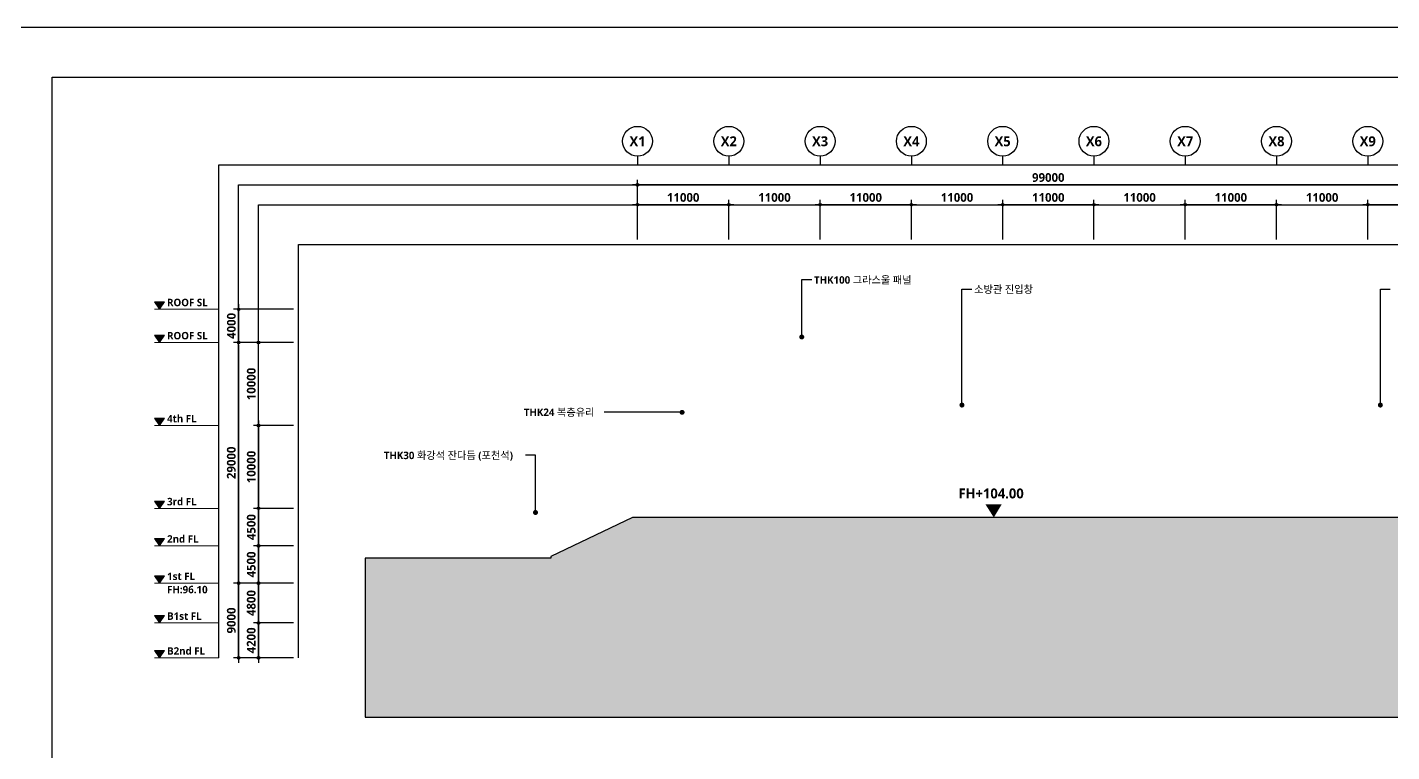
# Model space of a CAD drawing. Header units: millimetres. Extents: x 0 to 190005487, y 0 to 455456909.
# Drawn here: x 255000 to 419428, y 90895 to 178200 of the extents above; entities that cross this region are included whole.
import ezdxf
from ezdxf.enums import TextEntityAlignment as Align

# ---------------------------------------------------------------- set-up
doc = ezdxf.new("R2010")
doc.units = ezdxf.units.MM
doc.header["$LTSCALE"] = 600
doc.header["$MEASUREMENT"] = 0
doc.header["$PDSIZE"] = -10
doc.layers.get('0').update_dxf_attribs({"linetype": 'CONTINUOUS'})
doc.layers.get('Defpoints').update_dxf_attribs({"color": 153, "linetype": 'CONTINUOUS'})
for name, color, linetype in [('A-ANNO-TEXT1', 7, 'CONTINUOUS'), ('A-SECT-SOIL-PAT1', 253, 'CONTINUOUS'), ('A-ST-AXIS-BUB', 7, 'CONTINUOUS'), ('A-ST-AXIS-DIM', 7, 'CONTINUOUS')]:
    doc.layers.add(name, color=color, linetype=linetype)
doc.layers.add('A-MARK', color=7, linetype='CONTINUOUS', lineweight=15)
doc.layers.add('Defpoint', color=161, linetype='CONTINUOUS', plot=False)
doc.styles.add('SH_대대리576', font='NanumGothicBold.ttf')
doc.dimstyles.new('SHP 600', dxfattribs={"dimscale": 300, "dimtxt": 3.5, "dimasz": 1, "dimexe": 2, "dimexo": 2, "dimgap": 1, "dimtad": 1, "dimdec": 0, "dimzin": 0, "dimdsep": 46, "dimtxsty": 'SH_대대리576', "dimblk": 'DIMDOT', "dimcen": 0.09, "dimclrt": 3, "dimadec": 0, "dimazin": 1, "dimtfac": 1, "dimtdec": 0, "dimtix": 1, "dimtmove": 2, "dimatfit": 0, "dimldrblk": 'DIMDOT', "dimfxl": 1, "dimtfillclr": 3, "dimtolj": 1, "dimtzin": 0, "dimarcsym": 0})

# ---------------------------------------------------------------- blocks, each defined once
blk = doc.blocks.new('Level - GL_Architecture-538196-단면도-1')
at = {"layer": 'A-MARK'}
blk.add_hatch(color=256, dxfattribs=at).paths.add_polyline_path([(-50332, 900), (-49732, 0), (-49132, 900)], flags=0)
for p, q in [((-50332, 900), (-49132, 900)), ((-49732, 0), (-50332, 900)), ((-49132, 900), (-49732, 0)), ((-42506, 0), (-50332, 0))]:
    blk.add_line(p, q, dxfattribs=at)
blk = doc.blocks.new('DIMDOT')
at = {"color": 0}
blk.add_line((-2, 0), (2, 0), dxfattribs=at)
for radius in [0.5, 0.25]:
    blk.add_circle((0, 0), radius, dxfattribs=at)
blk = doc.blocks.new('*D3981')
at = {"layer": 'A-ST-AXIS-DIM', "color": 0, "lineweight": -2}
for p, q in [((328544, 152612), (328544, 157412)), ((339244, 156812), (328844, 156812)), ((339544, 152612), (339544, 157412))]:
    blk.add_line(p, q, dxfattribs=at)
at = {"layer": 'Defpoints', "color": 0}
for p in [(328544, 156812), (328544, 152012), (339544, 152012)]:
    blk.add_point(p, dxfattribs=at)
at = {"layer": 'A-ST-AXIS-DIM', "color": 0, "linetype": 'ByBlock', "lineweight": -2, "xscale": 300, "yscale": 300, "zscale": 300, "rotation": 180}
blk.add_blockref('DIMDOT', (328544, 156812), dxfattribs=at)
at = {"layer": 'A-ST-AXIS-DIM', "color": 0, "linetype": 'ByBlock', "lineweight": -2, "xscale": 300, "yscale": 300, "zscale": 300}
blk.add_blockref('DIMDOT', (339544, 156812), dxfattribs=at)
at = {"layer": 'A-ST-AXIS-DIM', "color": 3, "insert": (334044, 157688), "char_height": 1050, "attachment_point": 5, "style": 'SH_대대리576'}
blk.add_mtext('\\A1;11000', dxfattribs=at)
blk = doc.blocks.new('*D3982')
at = {"layer": 'A-ST-AXIS-DIM', "color": 0, "lineweight": -2}
for p, q in [((328544, 152612), (328544, 159812)), ((427544, 152612), (427544, 159812)), ((427244, 159212), (328844, 159212))]:
    blk.add_line(p, q, dxfattribs=at)
at = {"layer": 'Defpoints', "color": 0}
for p in [(328544, 159212), (328544, 152012), (427544, 152012)]:
    blk.add_point(p, dxfattribs=at)
at = {"layer": 'A-ST-AXIS-DIM', "color": 0, "linetype": 'ByBlock', "lineweight": -2, "xscale": 300, "yscale": 300, "zscale": 300, "rotation": 180}
blk.add_blockref('DIMDOT', (328544, 159212), dxfattribs=at)
at = {"layer": 'A-ST-AXIS-DIM', "color": 0, "linetype": 'ByBlock', "lineweight": -2, "xscale": 300, "yscale": 300, "zscale": 300}
blk.add_blockref('DIMDOT', (427544, 159212), dxfattribs=at)
at = {"layer": 'A-ST-AXIS-DIM', "color": 3, "insert": (378044, 160092), "char_height": 1050, "attachment_point": 5, "style": 'SH_대대리576'}
blk.add_mtext('\\A1;99000', dxfattribs=at)
blk = doc.blocks.new('*D3983')
at = {"layer": 'A-ST-AXIS-DIM', "color": 0, "lineweight": -2}
for p, q in [((339544, 152612), (339544, 157412)), ((339844, 156812), (350244, 156812)), ((350544, 152612), (350544, 157412))]:
    blk.add_line(p, q, dxfattribs=at)
at = {"layer": 'Defpoints', "color": 0}
for p in [(350544, 156812), (339544, 152012), (350544, 152012)]:
    blk.add_point(p, dxfattribs=at)
at = {"layer": 'A-ST-AXIS-DIM', "color": 0, "linetype": 'ByBlock', "lineweight": -2, "xscale": 300, "yscale": 300, "zscale": 300, "rotation": 180}
blk.add_blockref('DIMDOT', (339544, 156812), dxfattribs=at)
at = {"layer": 'A-ST-AXIS-DIM', "color": 0, "linetype": 'ByBlock', "lineweight": -2, "xscale": 300, "yscale": 300, "zscale": 300}
blk.add_blockref('DIMDOT', (350544, 156812), dxfattribs=at)
at = {"layer": 'A-ST-AXIS-DIM', "color": 3, "insert": (345044, 157688), "char_height": 1050, "attachment_point": 5, "style": 'SH_대대리576'}
blk.add_mtext('\\A1;11000', dxfattribs=at)
blk = doc.blocks.new('*D3984')
at = {"layer": 'A-ST-AXIS-DIM', "color": 0, "lineweight": -2}
for p, q in [((350544, 152612), (350544, 157412)), ((361244, 156812), (350844, 156812)), ((361544, 152612), (361544, 157412))]:
    blk.add_line(p, q, dxfattribs=at)
at = {"layer": 'Defpoints', "color": 0}
for p in [(350544, 156812), (350544, 152012), (361544, 152012)]:
    blk.add_point(p, dxfattribs=at)
at = {"layer": 'A-ST-AXIS-DIM', "color": 0, "linetype": 'ByBlock', "lineweight": -2, "xscale": 300, "yscale": 300, "zscale": 300, "rotation": 180}
blk.add_blockref('DIMDOT', (350544, 156812), dxfattribs=at)
at = {"layer": 'A-ST-AXIS-DIM', "color": 0, "linetype": 'ByBlock', "lineweight": -2, "xscale": 300, "yscale": 300, "zscale": 300}
blk.add_blockref('DIMDOT', (361544, 156812), dxfattribs=at)
at = {"layer": 'A-ST-AXIS-DIM', "color": 3, "insert": (356044, 157688), "char_height": 1050, "attachment_point": 5, "style": 'SH_대대리576'}
blk.add_mtext('\\A1;11000', dxfattribs=at)
blk = doc.blocks.new('*D3985')
at = {"layer": 'A-ST-AXIS-DIM', "color": 0, "lineweight": -2}
for p, q in [((361544, 152612), (361544, 157412)), ((361844, 156812), (372244, 156812)), ((372544, 152612), (372544, 157412))]:
    blk.add_line(p, q, dxfattribs=at)
at = {"layer": 'Defpoints', "color": 0}
for p in [(372544, 156812), (361544, 152012), (372544, 152012)]:
    blk.add_point(p, dxfattribs=at)
at = {"layer": 'A-ST-AXIS-DIM', "color": 0, "linetype": 'ByBlock', "lineweight": -2, "xscale": 300, "yscale": 300, "zscale": 300, "rotation": 180}
blk.add_blockref('DIMDOT', (361544, 156812), dxfattribs=at)
at = {"layer": 'A-ST-AXIS-DIM', "color": 0, "linetype": 'ByBlock', "lineweight": -2, "xscale": 300, "yscale": 300, "zscale": 300}
blk.add_blockref('DIMDOT', (372544, 156812), dxfattribs=at)
at = {"layer": 'A-ST-AXIS-DIM', "color": 3, "insert": (367044, 157688), "char_height": 1050, "attachment_point": 5, "style": 'SH_대대리576'}
blk.add_mtext('\\A1;11000', dxfattribs=at)
blk = doc.blocks.new('*D3986')
at = {"layer": 'A-ST-AXIS-DIM', "color": 0, "lineweight": -2}
for p, q in [((372544, 152612), (372544, 157412)), ((383244, 156812), (372844, 156812)), ((383544, 152612), (383544, 157412))]:
    blk.add_line(p, q, dxfattribs=at)
at = {"layer": 'Defpoints', "color": 0}
for p in [(372544, 156812), (372544, 152012), (383544, 152012)]:
    blk.add_point(p, dxfattribs=at)
at = {"layer": 'A-ST-AXIS-DIM', "color": 0, "linetype": 'ByBlock', "lineweight": -2, "xscale": 300, "yscale": 300, "zscale": 300, "rotation": 180}
blk.add_blockref('DIMDOT', (372544, 156812), dxfattribs=at)
at = {"layer": 'A-ST-AXIS-DIM', "color": 0, "linetype": 'ByBlock', "lineweight": -2, "xscale": 300, "yscale": 300, "zscale": 300}
blk.add_blockref('DIMDOT', (383544, 156812), dxfattribs=at)
at = {"layer": 'A-ST-AXIS-DIM', "color": 3, "insert": (378044, 157688), "char_height": 1050, "attachment_point": 5, "style": 'SH_대대리576'}
blk.add_mtext('\\A1;11000', dxfattribs=at)
blk = doc.blocks.new('*D3987')
at = {"layer": 'A-ST-AXIS-DIM', "color": 0, "lineweight": -2}
for p, q in [((383544, 152612), (383544, 157412)), ((383844, 156812), (394244, 156812)), ((394544, 152612), (394544, 157412))]:
    blk.add_line(p, q, dxfattribs=at)
at = {"layer": 'Defpoints', "color": 0}
for p in [(394544, 156812), (383544, 152012), (394544, 152012)]:
    blk.add_point(p, dxfattribs=at)
at = {"layer": 'A-ST-AXIS-DIM', "color": 0, "linetype": 'ByBlock', "lineweight": -2, "xscale": 300, "yscale": 300, "zscale": 300, "rotation": 180}
blk.add_blockref('DIMDOT', (383544, 156812), dxfattribs=at)
at = {"layer": 'A-ST-AXIS-DIM', "color": 0, "linetype": 'ByBlock', "lineweight": -2, "xscale": 300, "yscale": 300, "zscale": 300}
blk.add_blockref('DIMDOT', (394544, 156812), dxfattribs=at)
at = {"layer": 'A-ST-AXIS-DIM', "color": 3, "insert": (389044, 157688), "char_height": 1050, "attachment_point": 5, "style": 'SH_대대리576'}
blk.add_mtext('\\A1;11000', dxfattribs=at)
blk = doc.blocks.new('*D3988')
at = {"layer": 'A-ST-AXIS-DIM', "color": 0, "lineweight": -2}
for p, q in [((394544, 152612), (394544, 157412)), ((405244, 156812), (394844, 156812)), ((405544, 152612), (405544, 157412))]:
    blk.add_line(p, q, dxfattribs=at)
at = {"layer": 'Defpoints', "color": 0}
for p in [(394544, 156812), (394544, 152012), (405544, 152012)]:
    blk.add_point(p, dxfattribs=at)
at = {"layer": 'A-ST-AXIS-DIM', "color": 0, "linetype": 'ByBlock', "lineweight": -2, "xscale": 300, "yscale": 300, "zscale": 300, "rotation": 180}
blk.add_blockref('DIMDOT', (394544, 156812), dxfattribs=at)
at = {"layer": 'A-ST-AXIS-DIM', "color": 0, "linetype": 'ByBlock', "lineweight": -2, "xscale": 300, "yscale": 300, "zscale": 300}
blk.add_blockref('DIMDOT', (405544, 156812), dxfattribs=at)
at = {"layer": 'A-ST-AXIS-DIM', "color": 3, "insert": (400044, 157688), "char_height": 1050, "attachment_point": 5, "style": 'SH_대대리576'}
blk.add_mtext('\\A1;11000', dxfattribs=at)
blk = doc.blocks.new('*D3989')
at = {"layer": 'A-ST-AXIS-DIM', "color": 0, "lineweight": -2}
for p, q in [((405544, 152612), (405544, 157412)), ((405844, 156812), (416244, 156812)), ((416544, 152612), (416544, 157412))]:
    blk.add_line(p, q, dxfattribs=at)
at = {"layer": 'Defpoints', "color": 0}
for p in [(416544, 156812), (405544, 152012), (416544, 152012)]:
    blk.add_point(p, dxfattribs=at)
at = {"layer": 'A-ST-AXIS-DIM', "color": 0, "linetype": 'ByBlock', "lineweight": -2, "xscale": 300, "yscale": 300, "zscale": 300, "rotation": 180}
blk.add_blockref('DIMDOT', (405544, 156812), dxfattribs=at)
at = {"layer": 'A-ST-AXIS-DIM', "color": 0, "linetype": 'ByBlock', "lineweight": -2, "xscale": 300, "yscale": 300, "zscale": 300}
blk.add_blockref('DIMDOT', (416544, 156812), dxfattribs=at)
at = {"layer": 'A-ST-AXIS-DIM', "color": 3, "insert": (411044, 157688), "char_height": 1050, "attachment_point": 5, "style": 'SH_대대리576'}
blk.add_mtext('\\A1;11000', dxfattribs=at)
blk = doc.blocks.new('*D3990')
at = {"layer": 'A-ST-AXIS-DIM', "color": 0, "lineweight": -2}
for p, q in [((416544, 152612), (416544, 157412)), ((427244, 156812), (416844, 156812)), ((427544, 152612), (427544, 157412))]:
    blk.add_line(p, q, dxfattribs=at)
at = {"layer": 'Defpoints', "color": 0}
for p in [(416544, 156812), (416544, 152012), (427544, 152012)]:
    blk.add_point(p, dxfattribs=at)
at = {"layer": 'A-ST-AXIS-DIM', "color": 0, "linetype": 'ByBlock', "lineweight": -2, "xscale": 300, "yscale": 300, "zscale": 300, "rotation": 180}
blk.add_blockref('DIMDOT', (416544, 156812), dxfattribs=at)
at = {"layer": 'A-ST-AXIS-DIM', "color": 0, "linetype": 'ByBlock', "lineweight": -2, "xscale": 300, "yscale": 300, "zscale": 300}
blk.add_blockref('DIMDOT', (427544, 156812), dxfattribs=at)
at = {"layer": 'A-ST-AXIS-DIM', "color": 3, "insert": (422044, 157688), "char_height": 1050, "attachment_point": 5, "style": 'SH_대대리576'}
blk.add_mtext('\\A1;11000', dxfattribs=at)
blk = doc.blocks.new('A-ST-AXIS-BUB-1')
at = {"layer": 'A-ST-AXIS-BUB'}
blk.add_line((0, 350), (0, 0), dxfattribs=at)
blk.add_circle((0, 950), 600, dxfattribs=at)
blk = doc.blocks.new('*D4048')
at = {"layer": 'A-ST-AXIS-DIM', "color": 0, "lineweight": -2}
for p, q in [((287069, 106412), (282269, 106412)), ((282869, 106112), (282869, 102512)), ((287069, 102212), (282269, 102212))]:
    blk.add_line(p, q, dxfattribs=at)
at = {"layer": 'Defpoints', "color": 0}
for p in [(287669, 106412), (282869, 102212), (287669, 102212)]:
    blk.add_point(p, dxfattribs=at)
at = {"layer": 'A-ST-AXIS-DIM', "color": 0, "linetype": 'ByBlock', "lineweight": -2, "xscale": 300, "yscale": 300, "zscale": 300}
for p, rotation in [((282869, 106412), 90), ((282869, 102212), 270)]:
    blk.add_blockref('DIMDOT', p, dxfattribs=dict(at, rotation=rotation))
at = {"layer": 'A-ST-AXIS-DIM', "color": 3, "insert": (281991, 104312), "char_height": 1050, "attachment_point": 5, "rotation": 90, "style": 'SH_대대리576'}
blk.add_mtext('\\A1;4200', dxfattribs=at)
blk = doc.blocks.new('*D4049')
at = {"layer": 'A-ST-AXIS-DIM', "color": 0, "lineweight": -2}
for p, q in [((287069, 111212), (282269, 111212)), ((282869, 110912), (282869, 106712)), ((287069, 106412), (282269, 106412))]:
    blk.add_line(p, q, dxfattribs=at)
at = {"layer": 'Defpoints', "color": 0}
for p in [(287669, 111212), (282869, 106412), (287669, 106412)]:
    blk.add_point(p, dxfattribs=at)
at = {"layer": 'A-ST-AXIS-DIM', "color": 0, "linetype": 'ByBlock', "lineweight": -2, "xscale": 300, "yscale": 300, "zscale": 300}
for p, rotation in [((282869, 111212), 90), ((282869, 106412), 270)]:
    blk.add_blockref('DIMDOT', p, dxfattribs=dict(at, rotation=rotation))
at = {"layer": 'A-ST-AXIS-DIM', "color": 3, "insert": (281989, 108812), "char_height": 1050, "attachment_point": 5, "rotation": 90, "style": 'SH_대대리576'}
blk.add_mtext('\\A1;4800', dxfattribs=at)
blk = doc.blocks.new('*D4050')
at = {"layer": 'A-ST-AXIS-DIM', "color": 0, "lineweight": -2}
for p, q in [((287069, 115712), (282269, 115712)), ((282869, 115412), (282869, 111512)), ((287069, 111212), (282269, 111212))]:
    blk.add_line(p, q, dxfattribs=at)
at = {"layer": 'Defpoints', "color": 0}
for p in [(287669, 115712), (282869, 111212), (287669, 111212)]:
    blk.add_point(p, dxfattribs=at)
at = {"layer": 'A-ST-AXIS-DIM', "color": 0, "linetype": 'ByBlock', "lineweight": -2, "xscale": 300, "yscale": 300, "zscale": 300}
for p, rotation in [((282869, 115712), 90), ((282869, 111212), 270)]:
    blk.add_blockref('DIMDOT', p, dxfattribs=dict(at, rotation=rotation))
at = {"layer": 'A-ST-AXIS-DIM', "color": 3, "insert": (281991, 113462), "char_height": 1050, "attachment_point": 5, "rotation": 90, "style": 'SH_대대리576'}
blk.add_mtext('\\A1;4500', dxfattribs=at)
blk = doc.blocks.new('*D4051')
at = {"layer": 'A-ST-AXIS-DIM', "color": 0, "lineweight": -2}
for p, q in [((287069, 120212), (282269, 120212)), ((282869, 119912), (282869, 116012)), ((287069, 115712), (282269, 115712))]:
    blk.add_line(p, q, dxfattribs=at)
at = {"layer": 'Defpoints', "color": 0}
for p in [(287669, 120212), (282869, 115712), (287669, 115712)]:
    blk.add_point(p, dxfattribs=at)
at = {"layer": 'A-ST-AXIS-DIM', "color": 0, "linetype": 'ByBlock', "lineweight": -2, "xscale": 300, "yscale": 300, "zscale": 300}
for p, rotation in [((282869, 120212), 90), ((282869, 115712), 270)]:
    blk.add_blockref('DIMDOT', p, dxfattribs=dict(at, rotation=rotation))
at = {"layer": 'A-ST-AXIS-DIM', "color": 3, "insert": (281991, 117962), "char_height": 1050, "attachment_point": 5, "rotation": 90, "style": 'SH_대대리576'}
blk.add_mtext('\\A1;4500', dxfattribs=at)
blk = doc.blocks.new('*D4052')
at = {"layer": 'A-ST-AXIS-DIM', "color": 0, "lineweight": -2}
for p, q in [((287069, 130212), (282269, 130212)), ((282869, 129912), (282869, 120512)), ((287069, 120212), (282269, 120212))]:
    blk.add_line(p, q, dxfattribs=at)
at = {"layer": 'Defpoints', "color": 0}
for p in [(287669, 130212), (282869, 120212), (287669, 120212)]:
    blk.add_point(p, dxfattribs=at)
at = {"layer": 'A-ST-AXIS-DIM', "color": 0, "linetype": 'ByBlock', "lineweight": -2, "xscale": 300, "yscale": 300, "zscale": 300}
for p, rotation in [((282869, 130212), 90), ((282869, 120212), 270)]:
    blk.add_blockref('DIMDOT', p, dxfattribs=dict(at, rotation=rotation))
at = {"layer": 'A-ST-AXIS-DIM', "color": 3, "insert": (281993, 125212), "char_height": 1050, "attachment_point": 5, "rotation": 90, "style": 'SH_대대리576'}
blk.add_mtext('\\A1;10000', dxfattribs=at)
blk = doc.blocks.new('*D4053')
at = {"layer": 'A-ST-AXIS-DIM', "color": 0, "lineweight": -2}
for p, q in [((287069, 140212), (282269, 140212)), ((282869, 130512), (282869, 139912)), ((287069, 130212), (282269, 130212))]:
    blk.add_line(p, q, dxfattribs=at)
at = {"layer": 'Defpoints', "color": 0}
for p in [(282869, 140212), (287669, 140212), (287669, 130212)]:
    blk.add_point(p, dxfattribs=at)
at = {"layer": 'A-ST-AXIS-DIM', "color": 0, "linetype": 'ByBlock', "lineweight": -2, "xscale": 300, "yscale": 300, "zscale": 300}
for p, rotation in [((282869, 140212), 90), ((282869, 130212), 270)]:
    blk.add_blockref('DIMDOT', p, dxfattribs=dict(at, rotation=rotation))
at = {"layer": 'A-ST-AXIS-DIM', "color": 3, "insert": (281993, 135212), "char_height": 1050, "attachment_point": 5, "rotation": 90, "style": 'SH_대대리576'}
blk.add_mtext('\\A1;10000', dxfattribs=at)
blk = doc.blocks.new('*D4054')
at = {"layer": 'A-ST-AXIS-DIM', "color": 0, "lineweight": -2}
for p, q in [((280469, 144512), (280469, 144812)), ((287069, 144212), (279869, 144212)), ((280469, 144212), (280469, 140212)), ((287069, 140212), (279869, 140212)), ((280469, 139912), (280469, 139612))]:
    blk.add_line(p, q, dxfattribs=at)
at = {"layer": 'Defpoints', "color": 0}
for p in [(287669, 144212), (280469, 140212), (287669, 140212)]:
    blk.add_point(p, dxfattribs=at)
at = {"layer": 'A-ST-AXIS-DIM', "color": 0, "linetype": 'ByBlock', "lineweight": -2, "xscale": 300, "yscale": 300, "zscale": 300}
for p, rotation in [((280469, 144212), 270), ((280469, 140212), 90)]:
    blk.add_blockref('DIMDOT', p, dxfattribs=dict(at, rotation=rotation))
at = {"layer": 'A-ST-AXIS-DIM', "color": 3, "insert": (279593, 142212), "char_height": 1050, "attachment_point": 5, "rotation": 90, "style": 'SH_대대리576'}
blk.add_mtext('\\A1;4000', dxfattribs=at)
blk = doc.blocks.new('*D4055')
at = {"layer": 'A-ST-AXIS-DIM', "color": 0, "lineweight": -2}
for p, q in [((287069, 111212), (279869, 111212)), ((280469, 110912), (280469, 102512)), ((287069, 102212), (279869, 102212))]:
    blk.add_line(p, q, dxfattribs=at)
at = {"layer": 'Defpoints', "color": 0}
for p in [(287669, 111212), (280469, 102212), (287669, 102212)]:
    blk.add_point(p, dxfattribs=at)
at = {"layer": 'A-ST-AXIS-DIM', "color": 0, "linetype": 'ByBlock', "lineweight": -2, "xscale": 300, "yscale": 300, "zscale": 300}
for p, rotation in [((280469, 111212), 90), ((280469, 102212), 270)]:
    blk.add_blockref('DIMDOT', p, dxfattribs=dict(at, rotation=rotation))
at = {"layer": 'A-ST-AXIS-DIM', "color": 3, "insert": (279589, 106712), "char_height": 1050, "attachment_point": 5, "rotation": 90, "style": 'SH_대대리576'}
blk.add_mtext('\\A1;9000', dxfattribs=at)
blk = doc.blocks.new('*D4056')
at = {"layer": 'A-ST-AXIS-DIM', "color": 0, "lineweight": -2}
for p, q in [((287069, 140212), (279869, 140212)), ((280469, 139912), (280469, 111512)), ((287069, 111212), (279869, 111212))]:
    blk.add_line(p, q, dxfattribs=at)
at = {"layer": 'Defpoints', "color": 0}
for p in [(287669, 140212), (280469, 111212), (287669, 111212)]:
    blk.add_point(p, dxfattribs=at)
at = {"layer": 'A-ST-AXIS-DIM', "color": 0, "linetype": 'ByBlock', "lineweight": -2, "xscale": 300, "yscale": 300, "zscale": 300}
for p, rotation in [((280469, 140212), 90), ((280469, 111212), 270)]:
    blk.add_blockref('DIMDOT', p, dxfattribs=dict(at, rotation=rotation))
at = {"layer": 'A-ST-AXIS-DIM', "color": 3, "insert": (279589, 125712), "char_height": 1050, "attachment_point": 5, "rotation": 90, "style": 'SH_대대리576'}
blk.add_mtext('\\A1;29000', dxfattribs=at)

msp = doc.modelspace()

# ---------------------------------------------------------------- hatches: boundary and pattern name
at = {"layer": 'A-ANNO-TEXT1'}
msp.add_hatch(color=256, dxfattribs=at).paths.add_polyline_path([(370459.9, 120722.9), (371475.6, 119120.7), (372435.3, 120722.9)])
at = {"layer": 'A-SECT-SOIL-PAT1', "transparency": 33554687}
h = msp.add_hatch(color=256, dxfattribs=at)
h.dxf.hatch_style = 1
h.paths.add_polyline_path([(295731.1, 114212.1), (295731.1, 95064.9), (441973.9, 95064.9), (441973.9, 115112.1), (436416.1, 118132.1), (428143.7, 119112.1), (327943.7, 119112.1), (318098.2, 114412.1), (318098.2, 114212.1)])

# ---------------------------------------------------------------- linework, layer by layer
msp.add_lwpolyline([(258000, 172200), (471000, 172200), (471000, 6000), (258000, 6000)], close=True)
for points in [[(348332.2, 140876.4), (348332.2, 147786.5), (349532.2, 147786.5)], [(367636.9, 132481.6), (367636.9, 146656.3), (368836.9, 146656.3)], [(418059.2, 132481.6), (418059.2, 146656.3), (419259.2, 146656.3)], [(333910.9, 131795.6), (324527, 131795.6)], [(316242.7, 119730.6), (316242.7, 126640.8), (315042.7, 126640.8)]]:
    msp.add_lwpolyline(points)
at = {"const_width": 300}
msp.add_lwpolyline([(333760.9, 131795.6, 1), (334060.9, 131795.6, 1)], format="xyb", close=True, dxfattribs=at)
at = {"layer": 'A-ANNO-TEXT1', "const_width": 300}
for points in [[(348182.2, 140876.4, 1), (348482.2, 140876.4, 1)], [(367486.9, 132672.1, 1), (367786.9, 132672.1, 1)], [(417909.2, 132672.1, 1), (418209.2, 132672.1, 1)], [(316392.7, 119730.6, -1), (316092.7, 119730.6, -1)]]:
    msp.add_lwpolyline(points, format="xyb", close=True, dxfattribs=at)
at = {"layer": 'Defpoint'}
for p, q in [((278068.6, 161612.1), (434143.7, 161612.1)), ((278068.6, 102212.1), (278068.6, 161612.1)), ((280468.6, 159212.1), (434143.7, 159212.1)), ((280468.6, 102212.1), (280468.6, 159212.1)), ((282868.6, 156812.1), (434143.7, 156812.1)), ((282868.6, 102212.1), (282868.6, 156812.1)), ((287668.6, 152012.1), (434143.7, 152012.1)), ((287668.6, 102212.1), (287668.6, 152012.1))]:
    msp.add_line(p, q, dxfattribs=at)
for points in [[(252000, 178200), (504000, 178200), (504000, 0), (252000, 0)], [(295731.1, 114212.1), (295731.1, 95064.9), (441973.9, 95064.9), (441973.9, 115112.1), (436416.1, 118132.1), (428143.7, 119112.1), (327943.7, 119112.1), (318098.2, 114412.1), (318098.2, 114212.1)]]:
    msp.add_lwpolyline(points, close=True, dxfattribs=at)

# ---------------------------------------------------------------- block references
at = {"layer": 'A-MARK', "xscale": 0.9876543209876538, "yscale": 0.9876543209876538, "zscale": 0.9876543209876538}
for p in [(320049.6, 144212.1), (320049.6, 140212.1), (320049.6, 130212.1), (320049.6, 120212.1), (320049.6, 115712.1), (320049.6, 111212.1), (320049.6, 106412.1), (320049.6, 102212.1), (320049.6, 102212.1)]:
    msp.add_blockref('Level - GL_Architecture-538196-단면도-1', p, dxfattribs=at)
at = {"layer": 'A-ST-AXIS-BUB', "xscale": 3, "yscale": 3, "zscale": 3}
for p in [(328543.7, 161612.1), (339543.7, 161612.1), (350543.7, 161612.1), (361543.7, 161612.1), (372543.7, 161612.1), (383543.7, 161612.1), (394543.7, 161612.1), (405543.7, 161612.1), (416543.7, 161612.1)]:
    msp.add_blockref('A-ST-AXIS-BUB-1', p, dxfattribs=at)

# ---------------------------------------------------------------- texts
at = {"layer": 'A-ANNO-TEXT1', "style": 'SH_대대리576'}
for s, p in [('X1', (328543.7, 164462.1)), ('X2', (339543.7, 164462.1)), ('X3', (350543.7, 164462.1)), ('X4', (361543.7, 164462.1)), ('X5', (372543.7, 164462.1)), ('X6', (383543.7, 164462.1)), ('X7', (394543.7, 164462.1)), ('X8', (405543.7, 164462.1)), ('X9', (416543.7, 164462.1))]:
    msp.add_text(s, height=1200, dxfattribs=at).set_placement(p, align=Align.MIDDLE_CENTER)
for s, height, p in [('THK100 그라스울 패널', 900, (349808.2, 147302.1)), ('소방관 진입창', 900, (369112.9, 146171.9)), ('ROOF SL', 900, (271845.4, 144585.3)), ('ROOF SL', 900, (271845.4, 140585.3)), ('4th FL', 900, (271845.4, 130585.3)), ('THK24 복층유리', 900, (314835, 131353.2)), ('THK30 화강석 잔다듬 (포천석)', 900, (297960.9, 126156.4)), ('FH+104.00', 1200, (367218.4, 121422.8)), ('3rd FL', 900, (271845.4, 120585.3)), ('2nd FL', 900, (271845.4, 116085.3)), ('1st FL', 900, (271845.4, 111585.3)), ('FH:96.10', 900, (271845.4, 109985.3)), ('B1st FL', 900, (271845.4, 106785.3)), ('B2nd FL', 900, (271845.4, 102585.3))]:
    msp.add_text(s, height=height, dxfattribs=at).set_placement(p)

# ---------------------------------------------------------------- dimensions: what is measured, and where the dimension line sits
at = {"layer": 'A-ST-AXIS-DIM'}
for base, p1, picture, middle in [((328543.7, 159212.1), (427543.7, 152012.1), '*D3982', (378043.7, 160091.5)), ((328543.7, 156812.1), (339543.7, 152012.1), '*D3981', (334043.7, 157687.8))]:
    dim = msp.add_linear_dim(base=base, p1=p1, p2=(328543.7, 152012.1), dimstyle='SHP 600', dxfattribs=at)
    dim.commit()
    dim.dimension.update_dxf_attribs({"geometry": picture, "text_midpoint": middle})
for base, p1, p2, angle, picture, middle in [((350543.7, 156812.1), (339543.7, 152012.1), (350543.7, 152012.1), 180, '*D3983', (345043.7, 157687.8)), ((350543.7, 156812.1), (361543.7, 152012.1), (350543.7, 152012.1), 0, '*D3984', (356043.7, 157687.8)), ((372543.7, 156812.1), (361543.7, 152012.1), (372543.7, 152012.1), 180, '*D3985', (367043.7, 157687.8)), ((372543.7, 156812.1), (383543.7, 152012.1), (372543.7, 152012.1), 0, '*D3986', (378043.7, 157687.8)), ((394543.7, 156812.1), (383543.7, 152012.1), (394543.7, 152012.1), 180, '*D3987', (389043.7, 157687.8)), ((394543.7, 156812.1), (405543.7, 152012.1), (394543.7, 152012.1), 0, '*D3988', (400043.7, 157687.8)), ((416543.7, 156812.1), (405543.7, 152012.1), (416543.7, 152012.1), 180, '*D3989', (411043.7, 157687.8)), ((416543.7, 156812.1), (427543.7, 152012.1), (416543.7, 152012.1), 0, '*D3990', (422043.7, 157687.8)), ((280468.6, 140212.1), (287668.6, 144212.1), (287668.6, 140212.1), 90, '*D4054', (279592.9, 142212.1)), ((280468.6, 111212.1), (287668.6, 140212.1), (287668.6, 111212.1), 90, '*D4056', (279589.1, 125712.1)), ((282868.6, 140212.1), (287668.6, 130212.1), (287668.6, 140212.1), 270, '*D4053', (281992.9, 135212.1)), ((282868.6, 120212.1), (287668.6, 130212.1), (287668.6, 120212.1), 90, '*D4052', (281992.9, 125212.1)), ((282868.6, 115712.1), (287668.6, 120212.1), (287668.6, 115712.1), 90, '*D4051', (281991.4, 117962.1)), ((282868.6, 111212.1), (287668.6, 115712.1), (287668.6, 111212.1), 90, '*D4050', (281991.4, 113462.1)), ((280468.6, 102212.1), (287668.6, 111212.1), (287668.6, 102212.1), 90, '*D4055', (279589.1, 106712.1)), ((282868.6, 106412.1), (287668.6, 111212.1), (287668.6, 106412.1), 90, '*D4049', (281989.1, 108812.1)), ((282868.6, 102212.1), (287668.6, 106412.1), (287668.6, 102212.1), 90, '*D4048', (281991.4, 104312.1))]:
    dim = msp.add_linear_dim(base=base, p1=p1, p2=p2, angle=angle, dimstyle='SHP 600', dxfattribs=at)
    dim.commit()
    dim.dimension.update_dxf_attribs({"geometry": picture, "text_midpoint": middle})

doc.saveas('drawing.dxf')
